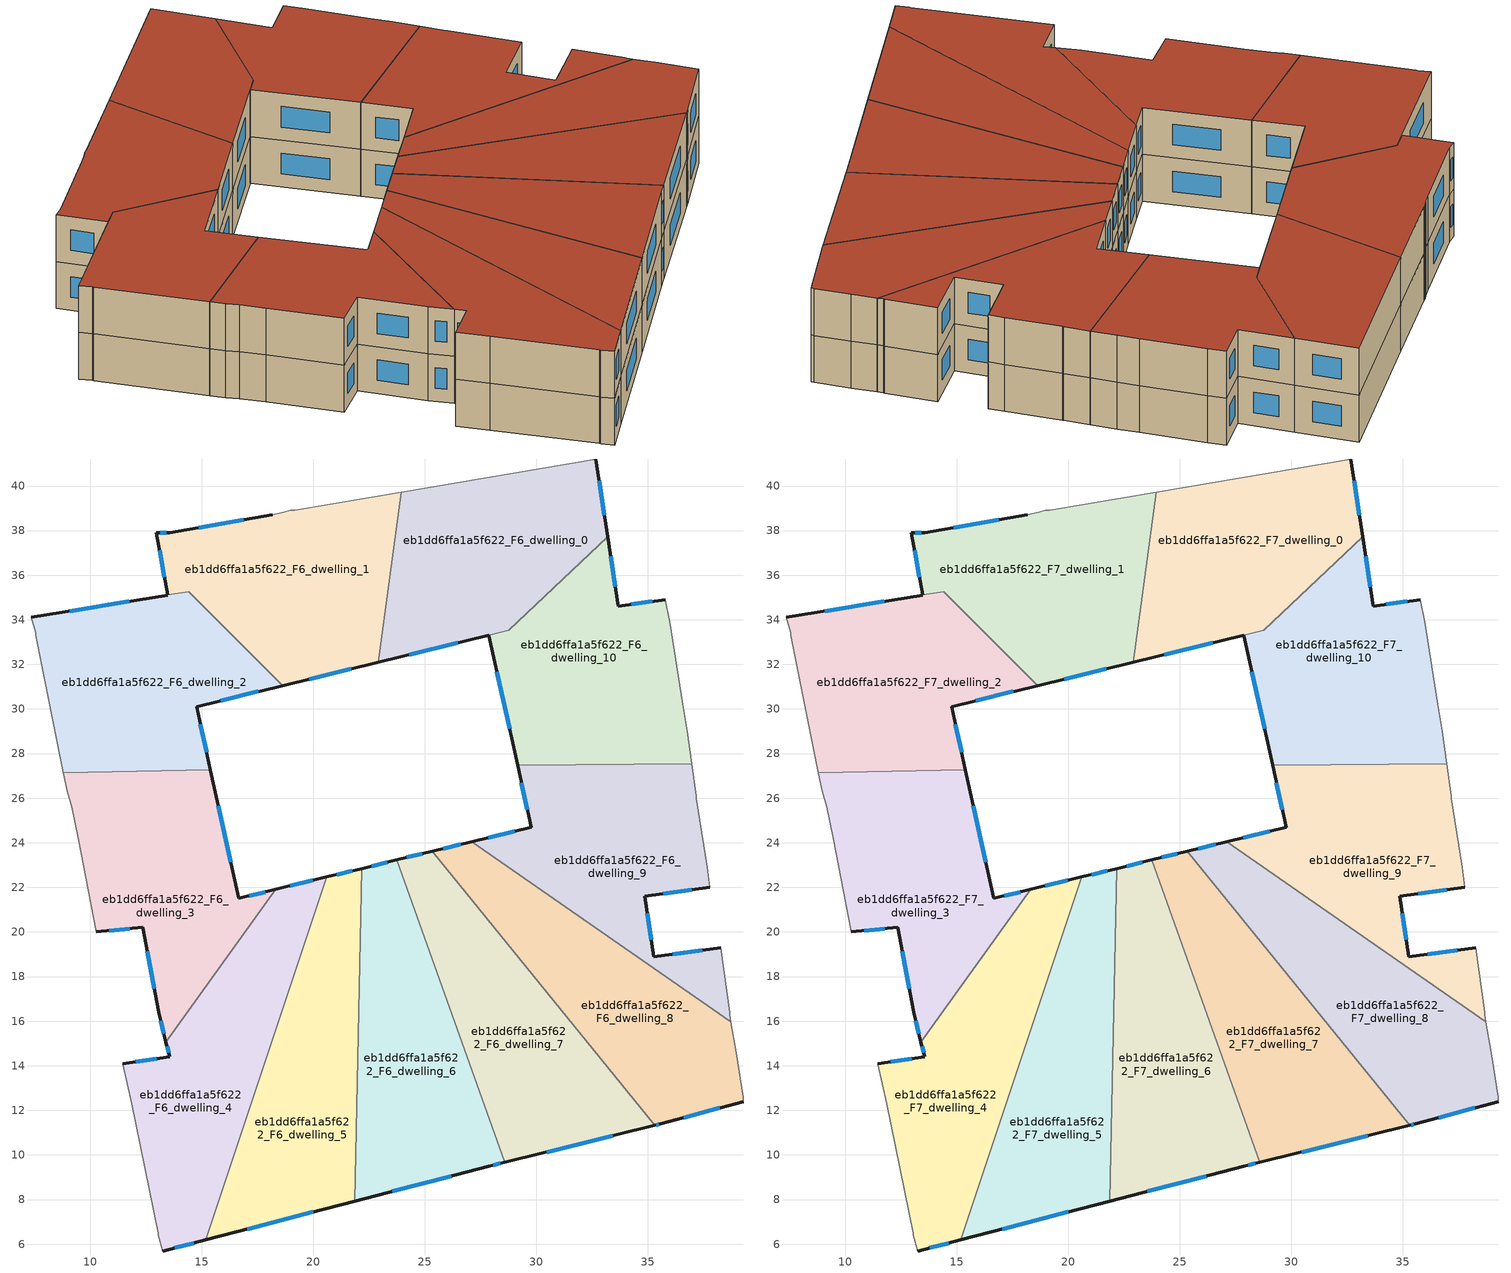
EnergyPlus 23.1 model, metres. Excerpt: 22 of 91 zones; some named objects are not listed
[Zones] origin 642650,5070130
eb1dd6ffa1a5f622_F6_dwelling_0
 floor to eb1dd6ffa1a5f622_F5_dwelling_0 (EU_floor_Construction): 32.68,41.21 33.21,37.71 28.77,33.52 22.91,32.09 23.95,39.73 z18
 wall outside (EU_wall_Construction): 22.91,32.09 27.87,33.31 / 33.21,37.71 32.68,41.21 z18:21
 wall to eb1dd6ffa1a5f622_F6_dwelling_1 (EU_wall_Construction): 23.95,39.73 22.91,32.09 z18:21
 wall adiabatic (EU_wall_Construction): 32.68,41.21 23.95,39.73 z18:21
 wall to eb1dd6ffa1a5f622_F6_dwelling_10 (EU_wall_Construction): 27.88,33.31 28.77,33.52 33.21,37.71 z18:21
 window (EU_Window_Construction): 24.3,32.43 26.48,32.97 / 33.06,38.69 32.83,40.23 z18.84:20.16
eb1dd6ffa1a5f622_F6_dwelling_1
 floor to eb1dd6ffa1a5f622_F5_dwelling_1 (EU_floor_Construction): 23.95,39.73 22.91,32.09 18.63,31.05 14.42,35.27 13.47,35.11 12.97,37.91 13.57,37.91 18.17,38.71 18.67,38.81 18.97,38.91 19.17,38.91 z18
 wall outside (EU_wall_Construction): 18.63,31.05 22.91,32.09 / 18.17,38.71 13.57,37.91 12.97,37.91 13.47,35.11 z18:21
 wall adiabatic (EU_wall_Construction): 23.95,39.73 19.17,38.91 18.97,38.91 18.67,38.81 18.17,38.71 z18:21
 wall to eb1dd6ffa1a5f622_F6_dwelling_2 (EU_wall_Construction): 14.42,35.26 18.63,31.05 / 13.47,35.11 14.42,35.27 z18:21
 window (EU_Window_Construction): 19.83,31.34 21.71,31.8 / 13.11,37.13 13.33,35.9 / 13.4,37.91 13.14,37.91 / 16.88,38.49 14.86,38.14 z18.84:20.16
eb1dd6ffa1a5f622_F6_dwelling_10
 floor to eb1dd6ffa1a5f622_F5_dwelling_10 (EU_floor_Construction): 35.79,34.91 35.98,33.9 36.58,30.2 36.78,29 36.98,27.54 29.17,27.47 27.88,33.31 28.77,33.52 33.21,37.71 33.68,34.61 z18
 wall outside (EU_wall_Construction): 27.88,33.31 29.17,27.47 / 35.79,34.91 33.68,34.61 33.21,37.71 z18:21
 wall adiabatic (EU_wall_Construction): 36.98,27.54 36.78,29 36.58,30.2 35.98,33.9 35.79,34.91 z18:21
 wall to eb1dd6ffa1a5f622_F6_dwelling_9 (EU_wall_Construction): 29.17,27.47 36.98,27.54 z18:21
 window (EU_Window_Construction): 28.24,31.67 28.81,29.1 / 33.55,35.48 33.34,36.84 / 35.2,34.82 34.27,34.69 z18.84:20.16
eb1dd6ffa1a5f622_F6_dwelling_2
 floor to eb1dd6ffa1a5f622_F5_dwelling_2 (EU_floor_Construction): 14.42,35.26 18.63,31.05 14.77,30.11 15.39,27.27 8.8,27.15 7.56,33.31 7.56,33.41 7.36,34.11 z18
 wall outside (EU_wall_Construction): 15.39,27.27 14.77,30.11 18.63,31.05 / 13.47,35.11 7.36,34.11 z18:21
 wall to eb1dd6ffa1a5f622_F6_dwelling_3 (EU_wall_Construction): 8.8,27.15 15.39,27.27 z18:21
 wall adiabatic (EU_wall_Construction): 7.36,34.11 7.56,33.41 7.56,33.31 8.8,27.15 z18:21
 window (EU_Window_Construction): 15.85,30.37 17.55,30.79 / 15.22,28.07 14.94,29.31 / 11.76,34.83 9.07,34.39 z18.84:20.16
eb1dd6ffa1a5f622_F6_dwelling_3
 floor to eb1dd6ffa1a5f622_F5_dwelling_3 (EU_floor_Construction): 15.39,27.27 16.67,21.5 18.32,21.91 13.4,15.05 13.06,16.4 12.36,20.2 10.26,20 9.46,24.21 9.16,25.61 8.96,26.31 8.8,27.15 z18
 wall outside (EU_wall_Construction): 10.26,20 12.36,20.2 13.06,16.4 13.4,15.05 / 18.32,21.91 16.67,21.5 15.39,27.27 z18:21
 wall adiabatic (EU_wall_Construction): 8.8,27.15 8.96,26.31 9.16,25.61 9.46,24.21 10.26,20 z18:21
 wall to eb1dd6ffa1a5f622_F6_dwelling_4 (EU_wall_Construction): 13.4,15.05 18.32,21.91 z18:21
 window (EU_Window_Construction): 10.85,20.06 11.78,20.15 / 16.31,23.12 15.75,25.66 / 17.86,21.79 17.13,21.61 / 13.16,16.02 13.31,15.43 / 12.56,19.14 12.87,17.46 z18.84:20.16
eb1dd6ffa1a5f622_F6_dwelling_4
 floor to eb1dd6ffa1a5f622_F5_dwelling_4 (EU_floor_Construction): 20.62,22.47 15.17,6.19 13.26,5.69 13.06,6.39 13.06,6.49 11.86,12.3 11.46,14.1 13.56,14.4 13.4,15.05 18.32,21.91 z18
 wall outside (EU_wall_Construction): 13.4,15.05 13.56,14.4 11.46,14.1 / 20.62,22.47 18.32,21.91 / 13.26,5.69 15.17,6.19 z18:21
 wall to eb1dd6ffa1a5f622_F6_dwelling_5 (EU_wall_Construction): 15.17,6.19 20.62,22.47 z18:21
 wall adiabatic (EU_wall_Construction): 11.46,14.1 11.86,12.3 13.06,6.49 13.06,6.39 13.26,5.69 z18:21
 window (EU_Window_Construction): 13.45,14.87 13.52,14.58 / 19.98,22.31 18.97,22.06 / 13.8,5.83 14.64,6.05 / 12.97,14.31 12.05,14.18 z18.84:20.16
eb1dd6ffa1a5f622_F6_dwelling_5
 floor to eb1dd6ffa1a5f622_F5_dwelling_5 (EU_floor_Construction): 22.18,22.85 21.88,7.93 15.17,6.19 20.62,22.47 z18
 wall outside (EU_wall_Construction): 22.18,22.85 20.62,22.47 / 15.17,6.19 21.88,7.93 z18:21
 wall to eb1dd6ffa1a5f622_F6_dwelling_6 (EU_wall_Construction): 21.88,7.93 22.18,22.85 z18:21
 window (EU_Window_Construction): 21.74,22.74 21.06,22.57 / 17.05,6.68 20,7.44 z18.84:20.16
eb1dd6ffa1a5f622_F6_dwelling_6
 floor to eb1dd6ffa1a5f622_F5_dwelling_6 (EU_floor_Construction): 23.76,23.23 28.58,9.67 27.87,9.49 21.88,7.93 22.18,22.85 z18
 wall outside (EU_wall_Construction): 23.76,23.23 22.18,22.85 / 21.88,7.93 27.87,9.49 28.58,9.67 z18:21
 wall to eb1dd6ffa1a5f622_F6_dwelling_7 (EU_wall_Construction): 28.58,9.67 23.76,23.23 z18:21
 window (EU_Window_Construction): 23.32,23.12 22.62,22.95 / 28.07,9.54 28.39,9.62 / 23.56,8.37 26.19,9.05 z18.84:20.16
eb1dd6ffa1a5f622_F6_dwelling_7
 floor to eb1dd6ffa1a5f622_F5_dwelling_7 (EU_floor_Construction): 25.34,23.62 35.32,11.32 28.58,9.67 23.76,23.23 z18
 wall outside (EU_wall_Construction): 25.34,23.62 23.76,23.23 / 28.58,9.67 35.32,11.32 z18:21
 wall to eb1dd6ffa1a5f622_F6_dwelling_8 (EU_wall_Construction): 35.32,11.32 25.34,23.62 z18:21
 window (EU_Window_Construction): 24.9,23.51 24.2,23.34 / 30.47,10.13 33.43,10.86 z18.84:20.16
eb1dd6ffa1a5f622_F6_dwelling_8
 floor to eb1dd6ffa1a5f622_F5_dwelling_8 (EU_floor_Construction): 38.74,15.98 38.98,14.59 39.28,12.59 39.28,12.39 35.58,11.39 35.32,11.32 25.34,23.62 27.11,24.05 z18
 wall outside (EU_wall_Construction): 35.32,11.32 35.58,11.39 39.28,12.39 / 27.11,24.05 25.34,23.62 z18:21
 wall adiabatic (EU_wall_Construction): 39.28,12.39 39.28,12.59 38.98,14.59 38.74,15.98 z18:21
 wall to eb1dd6ffa1a5f622_F6_dwelling_9 (EU_wall_Construction): 38.74,15.98 27.11,24.05 z18:21
 window (EU_Window_Construction): 36.62,11.67 38.24,12.11 / 35.39,11.34 35.51,11.37 / 26.61,23.93 25.84,23.74 z18.84:20.16
eb1dd6ffa1a5f622_F6_dwelling_9
 floor to eb1dd6ffa1a5f622_F5_dwelling_9 (EU_floor_Construction): 36.98,27.54 37.18,26.1 37.18,26 37.68,22.9 37.78,22 34.88,21.6 35.28,18.89 38.28,19.29 38.68,16.39 38.68,16.29 38.74,15.98 27.11,24.05 29.78,24.7 29.17,27.47 z18
 wall outside (EU_wall_Construction): 38.28,19.29 35.28,18.89 34.88,21.6 37.78,22 / 29.17,27.47 29.78,24.7 27.11,24.05 z18:21
 wall adiabatic (EU_wall_Construction): 37.78,22 37.68,22.9 37.18,26 37.18,26.1 36.98,27.54 / 38.74,15.98 38.68,16.29 38.68,16.39 38.28,19.29 z18:21
 window (EU_Window_Construction): 35.69,21.71 36.97,21.88 / 35.17,19.65 34.99,20.84 / 37.44,19.18 36.12,19.01 / 29.03,24.52 27.86,24.23 / 29.34,26.69 29.61,25.48 z18.84:20.16
eb1dd6ffa1a5f622_F7_dwelling_0
 floor to eb1dd6ffa1a5f622_F6_dwelling_0 (EU_floor_Construction): 32.68,41.21 33.21,37.71 28.77,33.52 22.91,32.09 23.95,39.73 z21
 wall outside (EU_wall_Construction): 22.91,32.09 27.87,33.31 / 33.21,37.71 32.68,41.21 z21:24
 wall to eb1dd6ffa1a5f622_F7_dwelling_1 (EU_wall_Construction): 23.95,39.73 22.91,32.09 z21:24
 wall adiabatic (EU_wall_Construction): 32.68,41.21 23.95,39.73 z21:24
 wall to eb1dd6ffa1a5f622_F7_dwelling_10 (EU_wall_Construction): 27.88,33.31 28.77,33.52 33.21,37.71 z21:24
 window (EU_Window_Construction): 24.3,32.43 26.48,32.97 / 33.06,38.69 32.83,40.23 z21.84:23.16
 roof outside (EU_roof_Construction): 28.77,33.52 33.21,37.71 32.68,41.21 23.95,39.73 22.91,32.09 z24
eb1dd6ffa1a5f622_F7_dwelling_1
 floor to eb1dd6ffa1a5f622_F6_dwelling_1 (EU_floor_Construction): 23.95,39.73 22.91,32.09 18.63,31.05 14.42,35.27 13.47,35.11 12.97,37.91 13.57,37.91 18.17,38.71 18.67,38.81 18.97,38.91 19.17,38.91 z21
 wall outside (EU_wall_Construction): 18.63,31.05 22.91,32.09 / 18.17,38.71 13.57,37.91 12.97,37.91 13.47,35.11 z21:24
 wall adiabatic (EU_wall_Construction): 23.95,39.73 19.17,38.91 18.97,38.91 18.67,38.81 18.17,38.71 z21:24
 wall to eb1dd6ffa1a5f622_F7_dwelling_2 (EU_wall_Construction): 14.42,35.26 18.63,31.05 / 13.47,35.11 14.42,35.27 z21:24
 window (EU_Window_Construction): 19.83,31.34 21.71,31.8 / 13.11,37.13 13.33,35.9 / 13.4,37.91 13.14,37.91 / 16.88,38.49 14.86,38.14 z21.84:23.16
 roof outside (EU_roof_Construction): 22.91,32.09 23.95,39.73 19.17,38.91 18.97,38.91 18.67,38.81 18.17,38.71 13.57,37.91 12.97,37.91 13.47,35.11 14.42,35.27 18.63,31.05 z24
eb1dd6ffa1a5f622_F7_dwelling_10
 floor to eb1dd6ffa1a5f622_F6_dwelling_10 (EU_floor_Construction): 35.79,34.91 35.98,33.9 36.58,30.2 36.78,29 36.98,27.54 29.17,27.47 27.88,33.31 28.77,33.52 33.21,37.71 33.68,34.61 z21
 wall outside (EU_wall_Construction): 27.88,33.31 29.17,27.47 / 35.79,34.91 33.68,34.61 33.21,37.71 z21:24
 wall adiabatic (EU_wall_Construction): 36.98,27.54 36.78,29 36.58,30.2 35.98,33.9 35.79,34.91 z21:24
 wall to eb1dd6ffa1a5f622_F7_dwelling_9 (EU_wall_Construction): 29.17,27.47 36.98,27.54 z21:24
 window (EU_Window_Construction): 28.24,31.67 28.81,29.1 / 33.55,35.48 33.34,36.84 / 35.2,34.82 34.27,34.69 z21.84:23.16
 roof outside (EU_roof_Construction): 36.98,27.54 36.78,29 36.58,30.2 35.98,33.9 35.79,34.91 33.68,34.61 33.21,37.71 28.77,33.52 27.88,33.31 29.17,27.47 z24
eb1dd6ffa1a5f622_F7_dwelling_2
 floor to eb1dd6ffa1a5f622_F6_dwelling_2 (EU_floor_Construction): 14.42,35.26 18.63,31.05 14.77,30.11 15.39,27.27 8.8,27.15 7.56,33.31 7.56,33.41 7.36,34.11 z21
 wall outside (EU_wall_Construction): 15.39,27.27 14.77,30.11 18.63,31.05 / 13.47,35.11 7.36,34.11 z21:24
 wall to eb1dd6ffa1a5f622_F7_dwelling_3 (EU_wall_Construction): 8.8,27.15 15.39,27.27 z21:24
 wall adiabatic (EU_wall_Construction): 7.36,34.11 7.56,33.41 7.56,33.31 8.8,27.15 z21:24
 window (EU_Window_Construction): 15.85,30.37 17.55,30.79 / 15.22,28.07 14.94,29.31 / 11.76,34.83 9.07,34.39 z21.84:23.16
 roof outside (EU_roof_Construction): 15.39,27.27 14.77,30.11 18.63,31.05 14.42,35.26 7.36,34.11 7.56,33.41 7.56,33.31 8.8,27.15 z24
eb1dd6ffa1a5f622_F7_dwelling_3
 floor to eb1dd6ffa1a5f622_F6_dwelling_3 (EU_floor_Construction): 15.39,27.27 16.67,21.5 18.32,21.91 13.4,15.05 13.06,16.4 12.36,20.2 10.26,20 9.46,24.21 9.16,25.61 8.96,26.31 8.8,27.15 z21
 wall outside (EU_wall_Construction): 10.26,20 12.36,20.2 13.06,16.4 13.4,15.05 / 18.32,21.91 16.67,21.5 15.39,27.27 z21:24
 wall adiabatic (EU_wall_Construction): 8.8,27.15 8.96,26.31 9.16,25.61 9.46,24.21 10.26,20 z21:24
 wall to eb1dd6ffa1a5f622_F7_dwelling_4 (EU_wall_Construction): 13.4,15.05 18.32,21.91 z21:24
 window (EU_Window_Construction): 10.85,20.06 11.78,20.15 / 16.31,23.12 15.75,25.66 / 17.86,21.79 17.13,21.61 / 13.16,16.02 13.31,15.43 / 12.56,19.14 12.87,17.46 z21.84:23.16
 roof outside (EU_roof_Construction): 13.4,15.05 18.32,21.91 16.67,21.5 15.39,27.27 8.8,27.15 8.96,26.31 9.16,25.61 9.46,24.21 10.26,20 12.36,20.2 13.06,16.4 z24
eb1dd6ffa1a5f622_F7_dwelling_4
 floor to eb1dd6ffa1a5f622_F6_dwelling_4 (EU_floor_Construction): 20.62,22.47 15.17,6.19 13.26,5.69 13.06,6.39 13.06,6.49 11.86,12.3 11.46,14.1 13.56,14.4 13.4,15.05 18.32,21.91 z21
 wall outside (EU_wall_Construction): 13.4,15.05 13.56,14.4 11.46,14.1 / 20.62,22.47 18.32,21.91 / 13.26,5.69 15.17,6.19 z21:24
 wall to eb1dd6ffa1a5f622_F7_dwelling_5 (EU_wall_Construction): 15.17,6.19 20.62,22.47 z21:24
 wall adiabatic (EU_wall_Construction): 11.46,14.1 11.86,12.3 13.06,6.49 13.06,6.39 13.26,5.69 z21:24
 window (EU_Window_Construction): 13.45,14.87 13.52,14.58 / 19.98,22.31 18.97,22.06 / 13.8,5.83 14.64,6.05 / 12.97,14.31 12.05,14.18 z21.84:23.16
 roof outside (EU_roof_Construction): 15.17,6.19 20.62,22.47 18.32,21.91 13.4,15.05 13.56,14.4 11.46,14.1 11.86,12.3 13.06,6.49 13.06,6.39 13.26,5.69 z24
eb1dd6ffa1a5f622_F7_dwelling_5
 floor to eb1dd6ffa1a5f622_F6_dwelling_5 (EU_floor_Construction): 22.18,22.85 21.88,7.93 15.17,6.19 20.62,22.47 z21
 wall outside (EU_wall_Construction): 22.18,22.85 20.62,22.47 / 15.17,6.19 21.88,7.93 z21:24
 wall to eb1dd6ffa1a5f622_F7_dwelling_6 (EU_wall_Construction): 21.88,7.93 22.18,22.85 z21:24
 window (EU_Window_Construction): 21.74,22.74 21.06,22.57 / 17.05,6.68 20,7.44 z21.84:23.16
 roof outside (EU_roof_Construction): 21.88,7.93 22.18,22.85 20.62,22.47 15.17,6.19 z24
eb1dd6ffa1a5f622_F7_dwelling_6
 floor to eb1dd6ffa1a5f622_F6_dwelling_6 (EU_floor_Construction): 23.76,23.23 28.58,9.67 27.87,9.49 21.88,7.93 22.18,22.85 z21
 wall outside (EU_wall_Construction): 23.76,23.23 22.18,22.85 / 21.88,7.93 27.87,9.49 28.58,9.67 z21:24
 wall to eb1dd6ffa1a5f622_F7_dwelling_7 (EU_wall_Construction): 28.58,9.67 23.76,23.23 z21:24
 window (EU_Window_Construction): 23.32,23.12 22.62,22.95 / 28.07,9.54 28.39,9.62 / 23.56,8.37 26.19,9.05 z21.84:23.16
 roof outside (EU_roof_Construction): 27.87,9.49 28.58,9.67 23.76,23.23 22.18,22.85 21.88,7.93 z24
eb1dd6ffa1a5f622_F7_dwelling_7
 floor to eb1dd6ffa1a5f622_F6_dwelling_7 (EU_floor_Construction): 25.34,23.62 35.32,11.32 28.58,9.67 23.76,23.23 z21
 wall outside (EU_wall_Construction): 25.34,23.62 23.76,23.23 / 28.58,9.67 35.32,11.32 z21:24
 wall to eb1dd6ffa1a5f622_F7_dwelling_8 (EU_wall_Construction): 35.32,11.32 25.34,23.62 z21:24
 window (EU_Window_Construction): 24.9,23.51 24.2,23.34 / 30.47,10.13 33.43,10.86 z21.84:23.16
 roof outside (EU_roof_Construction): 35.32,11.32 25.34,23.62 23.76,23.23 28.58,9.67 z24
eb1dd6ffa1a5f622_F7_dwelling_8
 floor to eb1dd6ffa1a5f622_F6_dwelling_8 (EU_floor_Construction): 38.74,15.98 38.98,14.59 39.28,12.59 39.28,12.39 35.58,11.39 35.32,11.32 25.34,23.62 27.11,24.05 z21
 wall outside (EU_wall_Construction): 35.32,11.32 35.58,11.39 39.28,12.39 / 27.11,24.05 25.34,23.62 z21:24
 wall adiabatic (EU_wall_Construction): 39.28,12.39 39.28,12.59 38.98,14.59 38.74,15.98 z21:24
 wall to eb1dd6ffa1a5f622_F7_dwelling_9 (EU_wall_Construction): 38.74,15.98 27.11,24.05 z21:24
 window (EU_Window_Construction): 36.62,11.67 38.24,12.11 / 35.39,11.34 35.51,11.37 / 26.61,23.93 25.84,23.74 z21.84:23.16
 roof outside (EU_roof_Construction): 39.28,12.39 39.28,12.59 38.98,14.59 38.74,15.98 27.11,24.05 25.34,23.62 35.32,11.32 35.58,11.39 z24
eb1dd6ffa1a5f622_F7_dwelling_9
 floor to eb1dd6ffa1a5f622_F6_dwelling_9 (EU_floor_Construction): 36.98,27.54 37.18,26.1 37.18,26 37.68,22.9 37.78,22 34.88,21.6 35.28,18.89 38.28,19.29 38.68,16.39 38.68,16.29 38.74,15.98 27.11,24.05 29.78,24.7 29.17,27.47 z21
 wall outside (EU_wall_Construction): 38.28,19.29 35.28,18.89 34.88,21.6 37.78,22 / 29.17,27.47 29.78,24.7 27.11,24.05 z21:24
 wall adiabatic (EU_wall_Construction): 37.78,22 37.68,22.9 37.18,26 37.18,26.1 36.98,27.54 / 38.74,15.98 38.68,16.29 38.68,16.39 38.28,19.29 z21:24
 window (EU_Window_Construction): 35.69,21.71 36.97,21.88 / 35.17,19.65 34.99,20.84 / 37.44,19.18 36.12,19.01 / 29.03,24.52 27.86,24.23 / 29.34,26.69 29.61,25.48 z21.84:23.16
 roof outside (EU_roof_Construction): 38.74,15.98 38.68,16.29 38.68,16.39 38.28,19.29 35.28,18.89 34.88,21.6 37.78,22 37.68,22.9 37.18,26 37.18,26.1 36.98,27.54 29.17,27.47 29.78,24.7 27.11,24.05 z24
[Building]
EU S2 Campaign: North Axis=0; Terrain=City; Solar Distribution=FullExterior
[Site:Location]
Lyon-Bron: Latitude=45.75; Longitude=5; Time Zone=1; Elevation=198
[SizingPeriod:WeatherFileDays]
AnnualSizingPeriod: Begin Month=1; Begin Day of Month=1; End Month=12; End Day of Month=31; Day of Week for Start Day=Monday; Use Weather File Daylight Saving Period=No; Use Weather File Rain and Snow Indicators=No
[MATERIAL]
EU_InternalMass_Material: Roughness=MediumRough; Thickness=0.1; Conductivity=1; Density=1800; Specific Heat=900; Thermal Absorptance=0.9; Solar Absorptance=0.7; Visible Absorptance=0.7
[MATERIAL:NOMASS] Roughness=MediumRough; Thermal Absorptance=0.9; Solar Absorptance=0.7; Visible Absorptance=0.7
Name | Thermal Resistance
EU_wall_NoMass | 0.776494
EU_roof_NoMass | 0.486893
EU_floor_NoMass | 0.421597
[WINDOWMATERIAL:SIMPLEGLAZINGSYSTEM]
EU_Window_SimpleGlazing: UFactor=4.24961; Solar Heat Gain Coefficient=0.83; Visible Transmittance=0.83
[CONSTRUCTION]
EU_wall_Construction: EU_wall_NoMass
EU_roof_Construction: EU_roof_NoMass
EU_floor_Construction: EU_floor_NoMass
EU_Window_Construction: EU_Window_SimpleGlazing
EU_InternalMass_Construction: EU_InternalMass_Material
[ZONE] Type=1; Multiplier=1; Ceiling Height=autocalculate; Floor Area=autocalculate; Part of Total Floor Area=Yes
Name | Volume
eb1dd6ffa1a5f622_F6_dwelling_0; eb1dd6ffa1a5f622_F7_dwelling_0 | 183.371
eb1dd6ffa1a5f622_F6_dwelling_1; eb1dd6ffa1a5f622_F7_dwelling_1 | 186.073
eb1dd6ffa1a5f622_F6_dwelling_10; eb1dd6ffa1a5f622_F7_dwelling_10 | 184.811
eb1dd6ffa1a5f622_F6_dwelling_2; eb1dd6ffa1a5f622_F7_dwelling_2 | 182.098
eb1dd6ffa1a5f622_F6_dwelling_3; eb1dd6ffa1a5f622_F7_dwelling_3 | 181.222
eb1dd6ffa1a5f622_F6_dwelling_4; eb1dd6ffa1a5f622_F7_dwelling_4 | 186.956
eb1dd6ffa1a5f622_F6_dwelling_5; eb1dd6ffa1a5f622_F7_dwelling_5 | 184.128
eb1dd6ffa1a5f622_F6_dwelling_6; eb1dd6ffa1a5f622_F7_dwelling_6 | 184.118
eb1dd6ffa1a5f622_F6_dwelling_7; eb1dd6ffa1a5f622_F7_dwelling_7 | 184.083
eb1dd6ffa1a5f622_F6_dwelling_8; eb1dd6ffa1a5f622_F7_dwelling_8 | 184.096
eb1dd6ffa1a5f622_F6_dwelling_9; eb1dd6ffa1a5f622_F7_dwelling_9 | 184.098
[INTERNALMASS] Construction=EU_InternalMass_Construction
Name | Zone or ZoneList | Surface Area
eb1dd6ffa1a5f622_F6_dwelling_0_EU_InternalMass | eb1dd6ffa1a5f622_F6_dwelling_0 | 61.1243
eb1dd6ffa1a5f622_F6_dwelling_1_EU_InternalMass | eb1dd6ffa1a5f622_F6_dwelling_1 | 62.0237
eb1dd6ffa1a5f622_F6_dwelling_2_EU_InternalMass | eb1dd6ffa1a5f622_F6_dwelling_2 | 60.7127
eb1dd6ffa1a5f622_F6_dwelling_3_EU_InternalMass | eb1dd6ffa1a5f622_F6_dwelling_3 | 60.4071
eb1dd6ffa1a5f622_F6_dwelling_4_EU_InternalMass | eb1dd6ffa1a5f622_F6_dwelling_4 | 62.3182
eb1dd6ffa1a5f622_F6_dwelling_5_EU_InternalMass | eb1dd6ffa1a5f622_F6_dwelling_5 | 61.3761
eb1dd6ffa1a5f622_F6_dwelling_6_EU_InternalMass | eb1dd6ffa1a5f622_F6_dwelling_6 | 61.3725
eb1dd6ffa1a5f622_F6_dwelling_7_EU_InternalMass | eb1dd6ffa1a5f622_F6_dwelling_7 | 61.3612
eb1dd6ffa1a5f622_F6_dwelling_8_EU_InternalMass | eb1dd6ffa1a5f622_F6_dwelling_8 | 61.3651
eb1dd6ffa1a5f622_F6_dwelling_9_EU_InternalMass | eb1dd6ffa1a5f622_F6_dwelling_9 | 61.3655
eb1dd6ffa1a5f622_F6_dwelling_10_EU_InternalMass | eb1dd6ffa1a5f622_F6_dwelling_10 | 61.604
eb1dd6ffa1a5f622_F7_dwelling_0_EU_InternalMass | eb1dd6ffa1a5f622_F7_dwelling_0 | 61.1243
eb1dd6ffa1a5f622_F7_dwelling_1_EU_InternalMass | eb1dd6ffa1a5f622_F7_dwelling_1 | 62.0237
eb1dd6ffa1a5f622_F7_dwelling_2_EU_InternalMass | eb1dd6ffa1a5f622_F7_dwelling_2 | 60.7127
eb1dd6ffa1a5f622_F7_dwelling_3_EU_InternalMass | eb1dd6ffa1a5f622_F7_dwelling_3 | 60.4071
eb1dd6ffa1a5f622_F7_dwelling_4_EU_InternalMass | eb1dd6ffa1a5f622_F7_dwelling_4 | 62.3182
eb1dd6ffa1a5f622_F7_dwelling_5_EU_InternalMass | eb1dd6ffa1a5f622_F7_dwelling_5 | 61.3761
eb1dd6ffa1a5f622_F7_dwelling_6_EU_InternalMass | eb1dd6ffa1a5f622_F7_dwelling_6 | 61.3725
eb1dd6ffa1a5f622_F7_dwelling_7_EU_InternalMass | eb1dd6ffa1a5f622_F7_dwelling_7 | 61.3612
eb1dd6ffa1a5f622_F7_dwelling_8_EU_InternalMass | eb1dd6ffa1a5f622_F7_dwelling_8 | 61.3651
eb1dd6ffa1a5f622_F7_dwelling_9_EU_InternalMass | eb1dd6ffa1a5f622_F7_dwelling_9 | 61.3655
eb1dd6ffa1a5f622_F7_dwelling_10_EU_InternalMass | eb1dd6ffa1a5f622_F7_dwelling_10 | 61.604
[OTHEREQUIPMENT] Fuel Type=Electricity; Design Level Calculation Method=Watts/Area; Power per Zone Floor Area=1; Fraction Latent=0; Fraction Radiant=0; Fraction Lost=0; Carbon Dioxide Generation Rate=0; EndUse Subcategory=EU_Step8_InternalGains
Name | Zone or ZoneList or Space or SpaceList | Schedule
EU_Step8_InternalGain_eb1dd6ffa1a5f622_F6_dwelling_0_f000 | eb1dd6ffa1a5f622_F6_dwelling_0 | EU_Step8_GainSchedule_eb1dd6ffa1a5f622_F6_dwelling_0_f000
EU_Step8_InternalGain_eb1dd6ffa1a5f622_F6_dwelling_1_f000 | eb1dd6ffa1a5f622_F6_dwelling_1 | EU_Step8_GainSchedule_eb1dd6ffa1a5f622_F6_dwelling_1_f000
EU_Step8_InternalGain_eb1dd6ffa1a5f622_F6_dwelling_2_f000 | eb1dd6ffa1a5f622_F6_dwelling_2 | EU_Step8_GainSchedule_eb1dd6ffa1a5f622_F6_dwelling_2_f000
EU_Step8_InternalGain_eb1dd6ffa1a5f622_F6_dwelling_3_f000 | eb1dd6ffa1a5f622_F6_dwelling_3 | EU_Step8_GainSchedule_eb1dd6ffa1a5f622_F6_dwelling_3_f000
EU_Step8_InternalGain_eb1dd6ffa1a5f622_F6_dwelling_4_f000 | eb1dd6ffa1a5f622_F6_dwelling_4 | EU_Step8_GainSchedule_eb1dd6ffa1a5f622_F6_dwelling_4_f000
EU_Step8_InternalGain_eb1dd6ffa1a5f622_F6_dwelling_5_f000 | eb1dd6ffa1a5f622_F6_dwelling_5 | EU_Step8_GainSchedule_eb1dd6ffa1a5f622_F6_dwelling_5_f000
EU_Step8_InternalGain_eb1dd6ffa1a5f622_F6_dwelling_6_f000 | eb1dd6ffa1a5f622_F6_dwelling_6 | EU_Step8_GainSchedule_eb1dd6ffa1a5f622_F6_dwelling_6_f000
EU_Step8_InternalGain_eb1dd6ffa1a5f622_F6_dwelling_7_f000 | eb1dd6ffa1a5f622_F6_dwelling_7 | EU_Step8_GainSchedule_eb1dd6ffa1a5f622_F6_dwelling_7_f000
EU_Step8_InternalGain_eb1dd6ffa1a5f622_F6_dwelling_8_f000 | eb1dd6ffa1a5f622_F6_dwelling_8 | EU_Step8_GainSchedule_eb1dd6ffa1a5f622_F6_dwelling_8_f000
EU_Step8_InternalGain_eb1dd6ffa1a5f622_F6_dwelling_9_f000 | eb1dd6ffa1a5f622_F6_dwelling_9 | EU_Step8_GainSchedule_eb1dd6ffa1a5f622_F6_dwelling_9_f000
EU_Step8_InternalGain_eb1dd6ffa1a5f622_F6_dwelling_10_f000 | eb1dd6ffa1a5f622_F6_dwelling_10 | EU_Step8_GainSchedule_eb1dd6ffa1a5f622_F6_dwelling_10_f000
EU_Step8_InternalGain_eb1dd6ffa1a5f622_F7_dwelling_0_f000 | eb1dd6ffa1a5f622_F7_dwelling_0 | EU_Step8_GainSchedule_eb1dd6ffa1a5f622_F7_dwelling_0_f000
EU_Step8_InternalGain_eb1dd6ffa1a5f622_F7_dwelling_1_f000 | eb1dd6ffa1a5f622_F7_dwelling_1 | EU_Step8_GainSchedule_eb1dd6ffa1a5f622_F7_dwelling_1_f000
EU_Step8_InternalGain_eb1dd6ffa1a5f622_F7_dwelling_2_f000 | eb1dd6ffa1a5f622_F7_dwelling_2 | EU_Step8_GainSchedule_eb1dd6ffa1a5f622_F7_dwelling_2_f000
EU_Step8_InternalGain_eb1dd6ffa1a5f622_F7_dwelling_3_f000 | eb1dd6ffa1a5f622_F7_dwelling_3 | EU_Step8_GainSchedule_eb1dd6ffa1a5f622_F7_dwelling_3_f000
EU_Step8_InternalGain_eb1dd6ffa1a5f622_F7_dwelling_4_f000 | eb1dd6ffa1a5f622_F7_dwelling_4 | EU_Step8_GainSchedule_eb1dd6ffa1a5f622_F7_dwelling_4_f000
EU_Step8_InternalGain_eb1dd6ffa1a5f622_F7_dwelling_5_f000 | eb1dd6ffa1a5f622_F7_dwelling_5 | EU_Step8_GainSchedule_eb1dd6ffa1a5f622_F7_dwelling_5_f000
EU_Step8_InternalGain_eb1dd6ffa1a5f622_F7_dwelling_6_f000 | eb1dd6ffa1a5f622_F7_dwelling_6 | EU_Step8_GainSchedule_eb1dd6ffa1a5f622_F7_dwelling_6_f000
EU_Step8_InternalGain_eb1dd6ffa1a5f622_F7_dwelling_7_f000 | eb1dd6ffa1a5f622_F7_dwelling_7 | EU_Step8_GainSchedule_eb1dd6ffa1a5f622_F7_dwelling_7_f000
EU_Step8_InternalGain_eb1dd6ffa1a5f622_F7_dwelling_8_f000 | eb1dd6ffa1a5f622_F7_dwelling_8 | EU_Step8_GainSchedule_eb1dd6ffa1a5f622_F7_dwelling_8_f000
EU_Step8_InternalGain_eb1dd6ffa1a5f622_F7_dwelling_9_f000 | eb1dd6ffa1a5f622_F7_dwelling_9 | EU_Step8_GainSchedule_eb1dd6ffa1a5f622_F7_dwelling_9_f000
EU_Step8_InternalGain_eb1dd6ffa1a5f622_F7_dwelling_10_f000 | eb1dd6ffa1a5f622_F7_dwelling_10 | EU_Step8_GainSchedule_eb1dd6ffa1a5f622_F7_dwelling_10_f000
[ZONEVENTILATION:DESIGNFLOWRATE] Schedule=EU_AlwaysOn; Design Flow Rate Calculation Method=AirChanges/Hour; Air Changes per Hour=0.693814; Ventilation Type=Natural; Fan Pressure Rise=0; Fan Total Efficiency=1; Constant Term Coefficient=1; Temperature Term Coefficient=0; Velocity Term Coefficient=0; Velocity Squared Term Coefficient=0; Minimum Indoor Temperature=-100; Maximum Indoor Temperature=100; Delta Temperature=-100; Minimum Outdoor Temperature=-100; Maximum Outdoor Temperature=100; Maximum Wind Speed=40
Name | Zone or ZoneList or Space or SpaceList
EU_ConstantAir_eb1dd6ffa1a5f622_F6_dwelling_0 | eb1dd6ffa1a5f622_F6_dwelling_0
EU_ConstantAir_eb1dd6ffa1a5f622_F6_dwelling_1 | eb1dd6ffa1a5f622_F6_dwelling_1
EU_ConstantAir_eb1dd6ffa1a5f622_F6_dwelling_2 | eb1dd6ffa1a5f622_F6_dwelling_2
EU_ConstantAir_eb1dd6ffa1a5f622_F6_dwelling_3 | eb1dd6ffa1a5f622_F6_dwelling_3
EU_ConstantAir_eb1dd6ffa1a5f622_F6_dwelling_4 | eb1dd6ffa1a5f622_F6_dwelling_4
EU_ConstantAir_eb1dd6ffa1a5f622_F6_dwelling_5 | eb1dd6ffa1a5f622_F6_dwelling_5
EU_ConstantAir_eb1dd6ffa1a5f622_F6_dwelling_6 | eb1dd6ffa1a5f622_F6_dwelling_6
EU_ConstantAir_eb1dd6ffa1a5f622_F6_dwelling_7 | eb1dd6ffa1a5f622_F6_dwelling_7
EU_ConstantAir_eb1dd6ffa1a5f622_F6_dwelling_8 | eb1dd6ffa1a5f622_F6_dwelling_8
EU_ConstantAir_eb1dd6ffa1a5f622_F6_dwelling_9 | eb1dd6ffa1a5f622_F6_dwelling_9
EU_ConstantAir_eb1dd6ffa1a5f622_F6_dwelling_10 | eb1dd6ffa1a5f622_F6_dwelling_10
EU_ConstantAir_eb1dd6ffa1a5f622_F7_dwelling_0 | eb1dd6ffa1a5f622_F7_dwelling_0
EU_ConstantAir_eb1dd6ffa1a5f622_F7_dwelling_1 | eb1dd6ffa1a5f622_F7_dwelling_1
EU_ConstantAir_eb1dd6ffa1a5f622_F7_dwelling_2 | eb1dd6ffa1a5f622_F7_dwelling_2
EU_ConstantAir_eb1dd6ffa1a5f622_F7_dwelling_3 | eb1dd6ffa1a5f622_F7_dwelling_3
EU_ConstantAir_eb1dd6ffa1a5f622_F7_dwelling_4 | eb1dd6ffa1a5f622_F7_dwelling_4
EU_ConstantAir_eb1dd6ffa1a5f622_F7_dwelling_5 | eb1dd6ffa1a5f622_F7_dwelling_5
EU_ConstantAir_eb1dd6ffa1a5f622_F7_dwelling_6 | eb1dd6ffa1a5f622_F7_dwelling_6
EU_ConstantAir_eb1dd6ffa1a5f622_F7_dwelling_7 | eb1dd6ffa1a5f622_F7_dwelling_7
EU_ConstantAir_eb1dd6ffa1a5f622_F7_dwelling_8 | eb1dd6ffa1a5f622_F7_dwelling_8
EU_ConstantAir_eb1dd6ffa1a5f622_F7_dwelling_9 | eb1dd6ffa1a5f622_F7_dwelling_9
EU_ConstantAir_eb1dd6ffa1a5f622_F7_dwelling_10 | eb1dd6ffa1a5f622_F7_dwelling_10
[HVACTEMPLATE:ZONE:IDEALLOADSAIRSYSTEM] System Availability Schedule=EU_AlwaysOn; Maximum Heating Supply Air Temperature=50; Minimum Cooling Supply Air Temperature=13; Maximum Heating Supply Air Humidity Ratio=0.0156; Minimum Cooling Supply Air Humidity Ratio=0.0077; Heating Limit=NoLimit; Cooling Limit=NoLimit; Heating Availability Schedule=EU_AlwaysOn; Cooling Availability Schedule=EU_CoolingOff; Dehumidification Control Type=ConstantSensibleHeatRatio; Cooling Sensible Heat Ratio=0.7; Dehumidification Setpoint=60; Humidification Control Type=None; Humidification Setpoint=30; Outdoor Air Method=None; Outdoor Air Flow Rate per Person=0.00944; Outdoor Air Flow Rate per Zone Floor Area=0; Outdoor Air Flow Rate per Zone=0; Demand Controlled Ventilation Type=None; Outdoor Air Economizer Type=NoEconomizer; Heat Recovery Type=None; Sensible Heat Recovery Effectiveness=0.7; Latent Heat Recovery Effectiveness=0.65
Name | Template Thermostat
eb1dd6ffa1a5f622_F6_dwelling_0 | EU_HeatOnly_eb1dd6ffa1a5f622_F6_dwelling_0
eb1dd6ffa1a5f622_F6_dwelling_1 | EU_HeatOnly_eb1dd6ffa1a5f622_F6_dwelling_1
eb1dd6ffa1a5f622_F6_dwelling_2 | EU_HeatOnly_eb1dd6ffa1a5f622_F6_dwelling_2
eb1dd6ffa1a5f622_F6_dwelling_3 | EU_HeatOnly_eb1dd6ffa1a5f622_F6_dwelling_3
eb1dd6ffa1a5f622_F6_dwelling_4 | EU_HeatOnly_eb1dd6ffa1a5f622_F6_dwelling_4
eb1dd6ffa1a5f622_F6_dwelling_5 | EU_HeatOnly_eb1dd6ffa1a5f622_F6_dwelling_5
eb1dd6ffa1a5f622_F6_dwelling_6 | EU_HeatOnly_eb1dd6ffa1a5f622_F6_dwelling_6
eb1dd6ffa1a5f622_F6_dwelling_7 | EU_HeatOnly_eb1dd6ffa1a5f622_F6_dwelling_7
eb1dd6ffa1a5f622_F6_dwelling_8 | EU_HeatOnly_eb1dd6ffa1a5f622_F6_dwelling_8
eb1dd6ffa1a5f622_F6_dwelling_9 | EU_HeatOnly_eb1dd6ffa1a5f622_F6_dwelling_9
eb1dd6ffa1a5f622_F6_dwelling_10 | EU_HeatOnly_eb1dd6ffa1a5f622_F6_dwelling_10
eb1dd6ffa1a5f622_F7_dwelling_0 | EU_HeatOnly_eb1dd6ffa1a5f622_F7_dwelling_0
eb1dd6ffa1a5f622_F7_dwelling_1 | EU_HeatOnly_eb1dd6ffa1a5f622_F7_dwelling_1
eb1dd6ffa1a5f622_F7_dwelling_2 | EU_HeatOnly_eb1dd6ffa1a5f622_F7_dwelling_2
eb1dd6ffa1a5f622_F7_dwelling_3 | EU_HeatOnly_eb1dd6ffa1a5f622_F7_dwelling_3
eb1dd6ffa1a5f622_F7_dwelling_4 | EU_HeatOnly_eb1dd6ffa1a5f622_F7_dwelling_4
eb1dd6ffa1a5f622_F7_dwelling_5 | EU_HeatOnly_eb1dd6ffa1a5f622_F7_dwelling_5
eb1dd6ffa1a5f622_F7_dwelling_6 | EU_HeatOnly_eb1dd6ffa1a5f622_F7_dwelling_6
eb1dd6ffa1a5f622_F7_dwelling_7 | EU_HeatOnly_eb1dd6ffa1a5f622_F7_dwelling_7
eb1dd6ffa1a5f622_F7_dwelling_8 | EU_HeatOnly_eb1dd6ffa1a5f622_F7_dwelling_8
eb1dd6ffa1a5f622_F7_dwelling_9 | EU_HeatOnly_eb1dd6ffa1a5f622_F7_dwelling_9
eb1dd6ffa1a5f622_F7_dwelling_10 | EU_HeatOnly_eb1dd6ffa1a5f622_F7_dwelling_10
[SIZING:ZONE] Zone Cooling Design Supply Air Temperature Input Method=SupplyAirTemperature; Zone Cooling Design Supply Air Temperature=13; Zone Heating Design Supply Air Temperature Input Method=SupplyAirTemperature; Zone Heating Design Supply Air Temperature=50; Zone Cooling Design Supply Air Humidity Ratio=0.008; Zone Heating Design Supply Air Humidity Ratio=0.008; Cooling Design Air Flow Method=DesignDay; Cooling Design Air Flow Rate=0; Cooling Minimum Air Flow per Zone Floor Area=0.000762; Cooling Minimum Air Flow=0; Cooling Minimum Air Flow Fraction=0.2; Heating Design Air Flow Method=DesignDay; Heating Design Air Flow Rate=0; Heating Maximum Air Flow per Zone Floor Area=0.002032; Heating Maximum Air Flow=0.141576; Heating Maximum Air Flow Fraction=0.3; Account for Dedicated Outdoor Air System=No; Dedicated Outdoor Air System Control Strategy=NeutralSupplyAir; Dedicated Outdoor Air Low Setpoint Temperature for Design=autosize; Dedicated Outdoor Air High Setpoint Temperature for Design=autosize; Zone Load Sizing Method=Sensible Load Only No Latent Load; Zone Latent Cooling Design Supply Air Humidity Ratio Input Method=HumidityRatioDifference; Zone Cooling Design Supply Air Humidity Ratio Difference=0.005; Zone Latent Heating Design Supply Air Humidity Ratio Input Method=HumidityRatioDifference; Zone Humidification Design Supply Air Humidity Ratio Difference=0.005
eb1dd6ffa1a5f622_F6_dwelling_0; eb1dd6ffa1a5f622_F6_dwelling_1; eb1dd6ffa1a5f622_F6_dwelling_2; eb1dd6ffa1a5f622_F6_dwelling_3; eb1dd6ffa1a5f622_F6_dwelling_4; eb1dd6ffa1a5f622_F6_dwelling_5; eb1dd6ffa1a5f622_F6_dwelling_6; eb1dd6ffa1a5f622_F6_dwelling_7; eb1dd6ffa1a5f622_F6_dwelling_8; eb1dd6ffa1a5f622_F6_dwelling_9; eb1dd6ffa1a5f622_F6_dwelling_10; eb1dd6ffa1a5f622_F7_dwelling_0; eb1dd6ffa1a5f622_F7_dwelling_1; eb1dd6ffa1a5f622_F7_dwelling_2; eb1dd6ffa1a5f622_F7_dwelling_3; eb1dd6ffa1a5f622_F7_dwelling_4; eb1dd6ffa1a5f622_F7_dwelling_5; eb1dd6ffa1a5f622_F7_dwelling_6; eb1dd6ffa1a5f622_F7_dwelling_7; eb1dd6ffa1a5f622_F7_dwelling_8; eb1dd6ffa1a5f622_F7_dwelling_9; eb1dd6ffa1a5f622_F7_dwelling_10
[SCHEDULE:CONSTANT]
Name | Hourly Value
EU_AlwaysOn | 1
EU_CoolingOff | 0
[SCHEDULE:FILE] Column Number=1; Rows to Skip at Top=0; Number of Hours of Data=8760; Column Separator=Comma; Interpolate to Timestep=No; Minutes per Item=60; Adjust Schedule for Daylight Savings=Yes
Name | File
EU_Step8_GainSchedule_eb1dd6ffa1a5f622_F6_dwelling_0_f000 | ../../schedules/eb1dd6ffa1a5f622/eb1dd6ffa1a5f622_F6_dwelling_0_f000_gain.csv
EU_Step8_GainSchedule_eb1dd6ffa1a5f622_F6_dwelling_1_f000 | ../../schedules/eb1dd6ffa1a5f622/eb1dd6ffa1a5f622_F6_dwelling_1_f000_gain.csv
EU_Step8_GainSchedule_eb1dd6ffa1a5f622_F6_dwelling_2_f000 | ../../schedules/eb1dd6ffa1a5f622/eb1dd6ffa1a5f622_F6_dwelling_2_f000_gain.csv
EU_Step8_GainSchedule_eb1dd6ffa1a5f622_F6_dwelling_3_f000 | ../../schedules/eb1dd6ffa1a5f622/eb1dd6ffa1a5f622_F6_dwelling_3_f000_gain.csv
EU_Step8_GainSchedule_eb1dd6ffa1a5f622_F6_dwelling_4_f000 | ../../schedules/eb1dd6ffa1a5f622/eb1dd6ffa1a5f622_F6_dwelling_4_f000_gain.csv
EU_Step8_GainSchedule_eb1dd6ffa1a5f622_F6_dwelling_5_f000 | ../../schedules/eb1dd6ffa1a5f622/eb1dd6ffa1a5f622_F6_dwelling_5_f000_gain.csv
EU_Step8_GainSchedule_eb1dd6ffa1a5f622_F6_dwelling_6_f000 | ../../schedules/eb1dd6ffa1a5f622/eb1dd6ffa1a5f622_F6_dwelling_6_f000_gain.csv
EU_Step8_GainSchedule_eb1dd6ffa1a5f622_F6_dwelling_7_f000 | ../../schedules/eb1dd6ffa1a5f622/eb1dd6ffa1a5f622_F6_dwelling_7_f000_gain.csv
EU_Step8_GainSchedule_eb1dd6ffa1a5f622_F6_dwelling_8_f000 | ../../schedules/eb1dd6ffa1a5f622/eb1dd6ffa1a5f622_F6_dwelling_8_f000_gain.csv
EU_Step8_GainSchedule_eb1dd6ffa1a5f622_F6_dwelling_9_f000 | ../../schedules/eb1dd6ffa1a5f622/eb1dd6ffa1a5f622_F6_dwelling_9_f000_gain.csv
EU_Step8_GainSchedule_eb1dd6ffa1a5f622_F6_dwelling_10_f000 | ../../schedules/eb1dd6ffa1a5f622/eb1dd6ffa1a5f622_F6_dwelling_10_f000_gain.csv
EU_Step8_GainSchedule_eb1dd6ffa1a5f622_F7_dwelling_0_f000 | ../../schedules/eb1dd6ffa1a5f622/eb1dd6ffa1a5f622_F7_dwelling_0_f000_gain.csv
EU_Step8_GainSchedule_eb1dd6ffa1a5f622_F7_dwelling_1_f000 | ../../schedules/eb1dd6ffa1a5f622/eb1dd6ffa1a5f622_F7_dwelling_1_f000_gain.csv
EU_Step8_GainSchedule_eb1dd6ffa1a5f622_F7_dwelling_2_f000 | ../../schedules/eb1dd6ffa1a5f622/eb1dd6ffa1a5f622_F7_dwelling_2_f000_gain.csv
EU_Step8_GainSchedule_eb1dd6ffa1a5f622_F7_dwelling_3_f000 | ../../schedules/eb1dd6ffa1a5f622/eb1dd6ffa1a5f622_F7_dwelling_3_f000_gain.csv
EU_Step8_GainSchedule_eb1dd6ffa1a5f622_F7_dwelling_4_f000 | ../../schedules/eb1dd6ffa1a5f622/eb1dd6ffa1a5f622_F7_dwelling_4_f000_gain.csv
EU_Step8_GainSchedule_eb1dd6ffa1a5f622_F7_dwelling_5_f000 | ../../schedules/eb1dd6ffa1a5f622/eb1dd6ffa1a5f622_F7_dwelling_5_f000_gain.csv
EU_Step8_GainSchedule_eb1dd6ffa1a5f622_F7_dwelling_6_f000 | ../../schedules/eb1dd6ffa1a5f622/eb1dd6ffa1a5f622_F7_dwelling_6_f000_gain.csv
EU_Step8_GainSchedule_eb1dd6ffa1a5f622_F7_dwelling_7_f000 | ../../schedules/eb1dd6ffa1a5f622/eb1dd6ffa1a5f622_F7_dwelling_7_f000_gain.csv
EU_Step8_GainSchedule_eb1dd6ffa1a5f622_F7_dwelling_8_f000 | ../../schedules/eb1dd6ffa1a5f622/eb1dd6ffa1a5f622_F7_dwelling_8_f000_gain.csv
EU_Step8_GainSchedule_eb1dd6ffa1a5f622_F7_dwelling_9_f000 | ../../schedules/eb1dd6ffa1a5f622/eb1dd6ffa1a5f622_F7_dwelling_9_f000_gain.csv
EU_Step8_GainSchedule_eb1dd6ffa1a5f622_F7_dwelling_10_f000 | ../../schedules/eb1dd6ffa1a5f622/eb1dd6ffa1a5f622_F7_dwelling_10_f000_gain.csv
